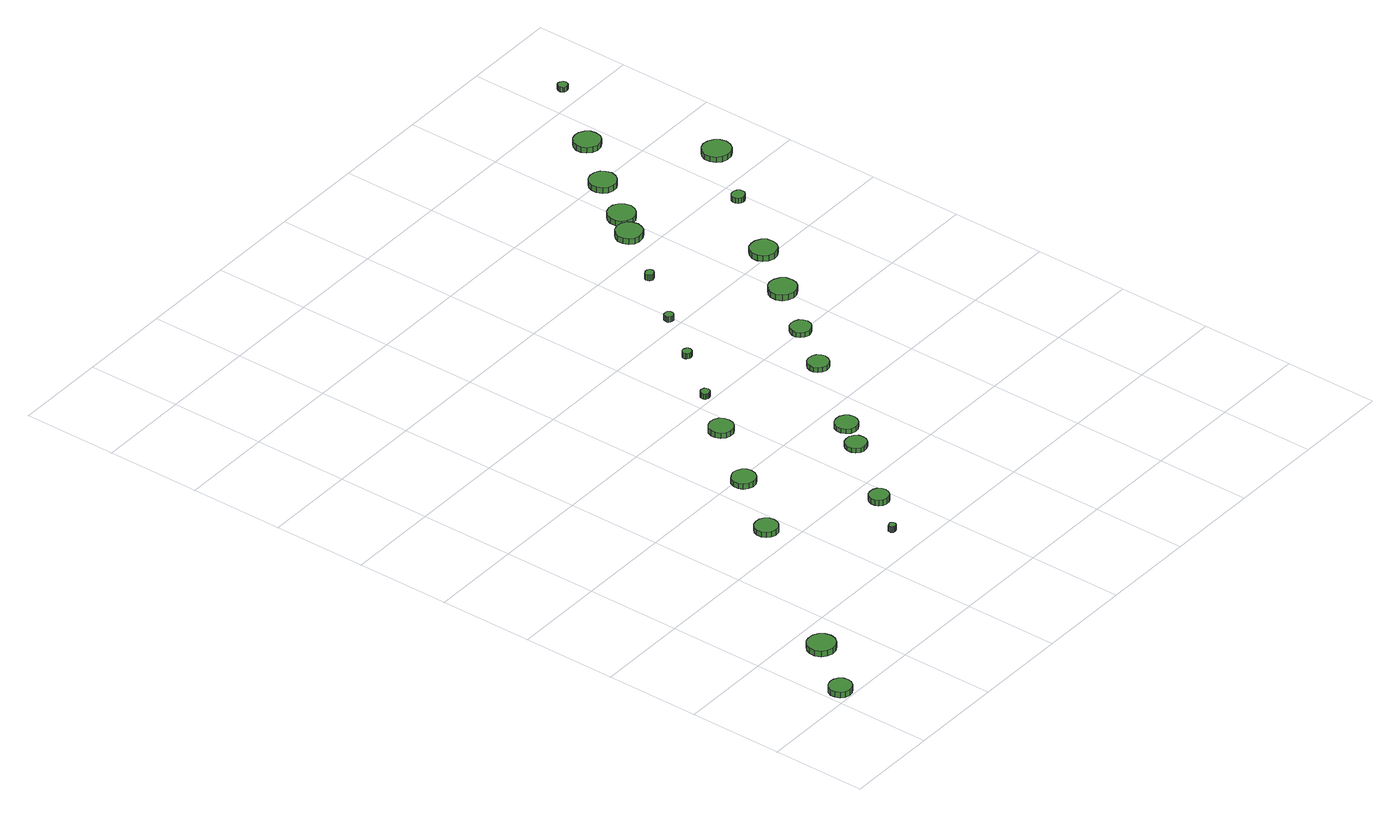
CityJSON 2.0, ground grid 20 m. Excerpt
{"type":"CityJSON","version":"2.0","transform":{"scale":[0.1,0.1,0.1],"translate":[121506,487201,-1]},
"CityObjects":{
"tree1":{"type":"SolitaryVegetationObject","attributes":{"function":"something"},"geometry":[{"type":"MultiSurface","lod":"1","boundaries":[[[0,1,2,3,4,5,6,7,8,9,10,11,12,13,14]],[[15,16,17,18,19,20,21,22,23,24,25,26,27,28,29]],[[0,29,28,1]],[[1,28,27,2]],[[2,27,26,3]],[[3,26,25,4]],[[4,25,24,5]],[[5,24,23,6]],[[6,23,22,7]],[[7,22,21,8]],[[8,21,20,9]],[[9,20,19,10]],[[10,19,18,11]],[[11,18,17,12]],[[12,17,16,13]],[[13,16,15,14]],[[14,15,29,0]]]}]},
"tree2":{"type":"SolitaryVegetationObject","attributes":{"function":"something"},"geometry":[{"type":"MultiSurface","lod":"1","boundaries":[[[30,31,32,33,34,35,36,37,38,39,40,41,42,43,44]],[[45,46,47,48,49,50,51,52,53,54,55,56,57,58,59]],[[30,59,58,31]],[[31,58,57,32]],[[32,57,56,33]],[[33,56,55,34]],[[34,55,54,35]],[[35,54,53,36]],[[36,53,52,37]],[[37,52,51,38]],[[38,51,50,39]],[[39,50,49,40]],[[40,49,48,41]],[[41,48,47,42]],[[42,47,46,43]],[[43,46,45,44]],[[44,45,59,30]]]}]},
"tree3":{"type":"SolitaryVegetationObject","attributes":{"function":"something"},"geometry":[{"type":"MultiSurface","lod":"1","boundaries":[[[60,61,62,63,64,65,66,67,68,69,70,71,72,73,74]],[[75,76,77,78,79,80,81,82,83,84,85,86,87,88,89]],[[60,89,88,61]],[[61,88,87,62]],[[62,87,86,63]],[[63,86,85,64]],[[64,85,84,65]],[[65,84,83,66]],[[66,83,82,67]],[[67,82,81,68]],[[68,81,80,69]],[[69,80,79,70]],[[70,79,78,71]],[[71,78,77,72]],[[72,77,76,73]],[[73,76,75,74]],[[74,75,89,60]]]}]},
"tree4":{"type":"SolitaryVegetationObject","attributes":{"function":"something"},"geometry":[{"type":"MultiSurface","lod":"1","boundaries":[[[90,91,92,93,94,95,96,97,98,99,100,101,102,103,104]],[[105,106,107,108,109,110,111,112,113,114,115,116,117,118,119]],[[90,119,118,91]],[[91,118,117,92]],[[92,117,116,93]],[[93,116,115,94]],[[94,115,114,95]],[[95,114,113,96]],[[96,113,112,97]],[[97,112,111,98]],[[98,111,110,99]],[[99,110,109,100]],[[100,109,108,101]],[[101,108,107,102]],[[102,107,106,103]],[[103,106,105,104]],[[104,105,119,90]]]}]},
"tree5":{"type":"SolitaryVegetationObject","attributes":{"function":"something"},"geometry":[{"type":"MultiSurface","lod":"1","boundaries":[[[120,121,122,123,124,125,126,127,128,129,130,131,132,133,134]],[[135,136,137,138,139,140,141,142,143,144,145,146,147,148,149]],[[120,149,148,121]],[[121,148,147,122]],[[122,147,146,123]],[[123,146,145,124]],[[124,145,144,125]],[[125,144,143,126]],[[126,143,142,127]],[[127,142,141,128]],[[128,141,140,129]],[[129,140,139,130]],[[130,139,138,131]],[[131,138,137,132]],[[132,137,136,133]],[[133,136,135,134]],[[134,135,149,120]]]}]},
"tree6":{"type":"SolitaryVegetationObject","attributes":{"function":"something"},"geometry":[{"type":"MultiSurface","lod":"1","boundaries":[[[150,151,152,153,154,155,156,157,158,159,160,161,162,163,164]],[[165,166,167,168,169,170,171,172,173,174,175,176,177,178,179]],[[150,179,178,151]],[[151,178,177,152]],[[152,177,176,153]],[[153,176,175,154]],[[154,175,174,155]],[[155,174,173,156]],[[156,173,172,157]],[[157,172,171,158]],[[158,171,170,159]],[[159,170,169,160]],[[160,169,168,161]],[[161,168,167,162]],[[162,167,166,163]],[[163,166,165,164]],[[164,165,179,150]]]}]},
"tree7":{"type":"SolitaryVegetationObject","attributes":{"function":"something"},"geometry":[{"type":"MultiSurface","lod":"1","boundaries":[[[180,181,182,183,184,185,186,187,188,189,190,191,192,193,194]],[[195,196,197,198,199,200,201,202,203,204,205,206,207,208,209]],[[180,209,208,181]],[[181,208,207,182]],[[182,207,206,183]],[[183,206,205,184]],[[184,205,204,185]],[[185,204,203,186]],[[186,203,202,187]],[[187,202,201,188]],[[188,201,200,189]],[[189,200,199,190]],[[190,199,198,191]],[[191,198,197,192]],[[192,197,196,193]],[[193,196,195,194]],[[194,195,209,180]]]}]},
"tree8":{"type":"SolitaryVegetationObject","attributes":{"function":"something"},"geometry":[{"type":"MultiSurface","lod":"1","boundaries":[[[210,211,212,213,214,215,216,217,218,219,220,221,222,223,224]],[[225,226,227,228,229,230,231,232,233,234,235,236,237,238,239]],[[210,239,238,211]],[[211,238,237,212]],[[212,237,236,213]],[[213,236,235,214]],[[214,235,234,215]],[[215,234,233,216]],[[216,233,232,217]],[[217,232,231,218]],[[218,231,230,219]],[[219,230,229,220]],[[220,229,228,221]],[[221,228,227,222]],[[222,227,226,223]],[[223,226,225,224]],[[224,225,239,210]]]}]},
"tree9":{"type":"SolitaryVegetationObject","attributes":{"function":"something"},"geometry":[{"type":"MultiSurface","lod":"1","boundaries":[[[240,241,242,243,244,245,246,247,248,249,250,251,252,253,254]],[[255,256,257,258,259,260,261,262,263,264,265,266,267,268,269]],[[240,269,268,241]],[[241,268,267,242]],[[242,267,266,243]],[[243,266,265,244]],[[244,265,264,245]],[[245,264,263,246]],[[246,263,262,247]],[[247,262,261,248]],[[248,261,260,249]],[[249,260,259,250]],[[250,259,258,251]],[[251,258,257,252]],[[252,257,256,253]],[[253,256,255,254]],[[254,255,269,240]]]}]},
"tree10":{"type":"SolitaryVegetationObject","attributes":{"function":"something"},"geometry":[{"type":"MultiSurface","lod":"1","boundaries":[[[270,271,272,273,274,275,276,277,278,279,280,281,282,283,284]],[[285,286,287,288,289,290,291,292,293,294,295,296,297,298,299]],[[270,299,298,271]],[[271,298,297,272]],[[272,297,296,273]],[[273,296,295,274]],[[274,295,294,275]],[[275,294,293,276]],[[276,293,292,277]],[[277,292,291,278]],[[278,291,290,279]],[[279,290,289,280]],[[280,289,288,281]],[[281,288,287,282]],[[282,287,286,283]],[[283,286,285,284]],[[284,285,299,270]]]}]},
"tree11":{"type":"SolitaryVegetationObject","attributes":{"function":"something"},"geometry":[{"type":"MultiSurface","lod":"1","boundaries":[[[300,301,302,303,304,305,306,307,308,309,310,311,312,313,314]],[[315,316,317,318,319,320,321,322,323,324,325,326,327,328,329]],[[300,329,328,301]],[[301,328,327,302]],[[302,327,326,303]],[[303,326,325,304]],[[304,325,324,305]],[[305,324,323,306]],[[306,323,322,307]],[[307,322,321,308]],[[308,321,320,309]],[[309,320,319,310]],[[310,319,318,311]],[[311,318,317,312]],[[312,317,316,313]],[[313,316,315,314]],[[314,315,329,300]]]}]},
"tree12":{"type":"SolitaryVegetationObject","attributes":{"function":"something"},"geometry":[{"type":"MultiSurface","lod":"1","boundaries":[[[330,331,332,333,334,335,336,337,338,339,340,341,342,343,344]],[[345,346,347,348,349,350,351,352,353,354,355,356,357,358,359]],[[330,359,358,331]],[[331,358,357,332]],[[332,357,356,333]],[[333,356,355,334]],[[334,355,354,335]],[[335,354,353,336]],[[336,353,352,337]],[[337,352,351,338]],[[338,351,350,339]],[[339,350,349,340]],[[340,349,348,341]],[[341,348,347,342]],[[342,347,346,343]],[[343,346,345,344]],[[344,345,359,330]]]}]},
"tree13":{"type":"SolitaryVegetationObject","attributes":{"function":"something"},"geometry":[{"type":"MultiSurface","lod":"1","boundaries":[[[360,361,362,363,364,365,366,367,368,369,370,371,372,373,374]],[[375,376,377,378,379,380,381,382,383,384,385,386,387,388,389]],[[360,389,388,361]],[[361,388,387,362]],[[362,387,386,363]],[[363,386,385,364]],[[364,385,384,365]],[[365,384,383,366]],[[366,383,382,367]],[[367,382,381,368]],[[368,381,380,369]],[[369,380,379,370]],[[370,379,378,371]],[[371,378,377,372]],[[372,377,376,373]],[[373,376,375,374]],[[374,375,389,360]]]}]},
"tree14":{"type":"SolitaryVegetationObject","attributes":{"function":"something"},"geometry":[{"type":"MultiSurface","lod":"1","boundaries":[[[390,391,392,393,394,395,396,397,398,399,400,401,402,403,404]],[[405,406,407,408,409,410,411,412,413,414,415,416,417,418,419]],[[390,419,418,391]],[[391,418,417,392]],[[392,417,416,393]],[[393,416,415,394]],[[394,415,414,395]],[[395,414,413,396]],[[396,413,412,397]],[[397,412,411,398]],[[398,411,410,399]],[[399,410,409,400]],[[400,409,408,401]],[[401,408,407,402]],[[402,407,406,403]],[[403,406,405,404]],[[404,405,419,390]]]}]},
"tree15":{"type":"SolitaryVegetationObject","attributes":{"function":"something"},"geometry":[{"type":"MultiSurface","lod":"1","boundaries":[[[420,421,422,423,424,425,426,427,428,429,430,431,432,433,434]],[[435,436,437,438,439,440,441,442,443,444,445,446,447,448,449]],[[420,449,448,421]],[[421,448,447,422]],[[422,447,446,423]],[[423,446,445,424]],[[424,445,444,425]],[[425,444,443,426]],[[426,443,442,427]],[[427,442,441,428]],[[428,441,440,429]],[[429,440,439,430]],[[430,439,438,431]],[[431,438,437,432]],[[432,437,436,433]],[[433,436,435,434]],[[434,435,449,420]]]}]},
"tree16":{"type":"SolitaryVegetationObject","attributes":{"function":"something"},"geometry":[{"type":"MultiSurface","lod":"1","boundaries":[[[450,451,452,453,454,455,456,457,458,459,460,461,462,463,464]],[[465,466,467,468,469,470,471,472,473,474,475,476,477,478,479]],[[450,479,478,451]],[[451,478,477,452]],[[452,477,476,453]],[[453,476,475,454]],[[454,475,474,455]],[[455,474,473,456]],[[456,473,472,457]],[[457,472,471,458]],[[458,471,470,459]],[[459,470,469,460]],[[460,469,468,461]],[[461,468,467,462]],[[462,467,466,463]],[[463,466,465,464]],[[464,465,479,450]]]}]},
"tree17":{"type":"SolitaryVegetationObject","attributes":{"function":"something"},"geometry":[{"type":"MultiSurface","lod":"1","boundaries":[[[480,481,482,483,484,485,486,487,488,489,490,491,492,493,494]],[[495,496,497,498,499,500,501,502,503,504,505,506,507,508,509]],[[480,509,508,481]],[[481,508,507,482]],[[482,507,506,483]],[[483,506,505,484]],[[484,505,504,485]],[[485,504,503,486]],[[486,503,502,487]],[[487,502,501,488]],[[488,501,500,489]],[[489,500,499,490]],[[490,499,498,491]],[[491,498,497,492]],[[492,497,496,493]],[[493,496,495,494]],[[494,495,509,480]]]}]},
"tree18":{"type":"SolitaryVegetationObject","attributes":{"function":"something"},"geometry":[{"type":"MultiSurface","lod":"1","boundaries":[[[510,511,512,513,514,515,516,517,518,519,520,521,522,523,524]],[[525,526,527,528,529,530,531,532,533,534,535,536,537,538,539]],[[510,539,538,511]],[[511,538,537,512]],[[512,537,536,513]],[[513,536,535,514]],[[514,535,534,515]],[[515,534,533,516]],[[516,533,532,517]],[[517,532,531,518]],[[518,531,530,519]],[[519,530,529,520]],[[520,529,528,521]],[[521,528,527,522]],[[522,527,526,523]],[[523,526,525,524]],[[524,525,539,510]]]}]},
"tree19":{"type":"SolitaryVegetationObject","attributes":{"function":"something"},"geometry":[{"type":"MultiSurface","lod":"1","boundaries":[[[540,541,542,543,544,545,546,547,548,549,550,551,552,553,554]],[[555,556,557,558,559,560,561,562,563,564,565,566,567,568,569]],[[540,569,568,541]],[[541,568,567,542]],[[542,567,566,543]],[[543,566,565,544]],[[544,565,564,545]],[[545,564,563,546]],[[546,563,562,547]],[[547,562,561,548]],[[548,561,560,549]],[[549,560,559,550]],[[550,559,558,551]],[[551,558,557,552]],[[552,557,556,553]],[[553,556,555,554]],[[554,555,569,540]]]}]},
"tree20":{"type":"SolitaryVegetationObject","attributes":{"function":"something"},"geometry":[{"type":"MultiSurface","lod":"1","boundaries":[[[570,571,572,573,574,575,576,577,578,579,580,581,582,583,584]],[[585,586,587,588,589,590,591,592,593,594,595,596,597,598,599]],[[570,599,598,571]],[[571,598,597,572]],[[572,597,596,573]],[[573,596,595,574]],[[574,595,594,575]],[[575,594,593,576]],[[576,593,592,577]],[[577,592,591,578]],[[578,591,590,579]],[[579,590,589,580]],[[580,589,588,581]],[[581,588,587,582]],[[582,587,586,583]],[[583,586,585,584]],[[584,585,599,570]]]}]},
"tree21":{"type":"SolitaryVegetationObject","attributes":{"function":"something"},"geometry":[{"type":"MultiSurface","lod":"1","boundaries":[[[600,601,602,603,604,605,606,607,608,609,610,611,612,613,614]],[[615,616,617,618,619,620,621,622,623,624,625,626,627,628,629]],[[600,629,628,601]],[[601,628,627,602]],[[602,627,626,603]],[[603,626,625,604]],[[604,625,624,605]],[[605,624,623,606]],[[606,623,622,607]],[[607,622,621,608]],[[608,621,620,609]],[[609,620,619,610]],[[610,619,618,611]],[[611,618,617,612]],[[612,617,616,613]],[[613,616,615,614]],[[614,615,629,600]]]}]},
"tree22":{"type":"SolitaryVegetationObject","attributes":{"function":"something"},"geometry":[{"type":"MultiSurface","lod":"1","boundaries":[[[630,631,632,633,634,635,636,637,638,639,640,641,642,643,644]],[[645,646,647,648,649,650,651,652,653,654,655,656,657,658,659]],[[630,659,658,631]],[[631,658,657,632]],[[632,657,656,633]],[[633,656,655,634]],[[634,655,654,635]],[[635,654,653,636]],[[636,653,652,637]],[[637,652,651,638]],[[638,651,650,639]],[[639,650,649,640]],[[640,649,648,641]],[[641,648,647,642]],[[642,647,646,643]],[[643,646,645,644]],[[644,645,659,630]]]}]},
"tree23":{"type":"SolitaryVegetationObject","attributes":{"function":"something"},"geometry":[{"type":"MultiSurface","lod":"1","boundaries":[[[660,661,662,663,664,665,666,667,668,669,670,671,672,673,674]],[[675,676,677,678,679,680,681,682,683,684,685,686,687,688,689]],[[660,689,688,661]],[[661,688,687,662]],[[662,687,686,663]],[[663,686,685,664]],[[664,685,684,665]],[[665,684,683,666]],[[666,683,682,667]],[[667,682,681,668]],[[668,681,680,669]],[[669,680,679,670]],[[670,679,678,671]],[[671,678,677,672]],[[672,677,676,673]],[[673,676,675,674]],[[674,675,689,660]]]}]},
"tree24":{"type":"SolitaryVegetationObject","attributes":{"function":"something"},"geometry":[{"type":"MultiSurface","lod":"1","boundaries":[[[690,691,692,693,694,695,696,697,698,699,700,701,702,703,704]],[[705,706,707,708,709,710,711,712,713,714,715,716,717,718,719]],[[690,719,718,691]],[[691,718,717,692]],[[692,717,716,693]],[[693,716,715,694]],[[694,715,714,695]],[[695,714,713,696]],[[696,713,712,697]],[[697,712,711,698]],[[698,711,710,699]],[[699,710,709,700]],[[700,709,708,701]],[[701,708,707,702]],[[702,707,706,703]],[[703,706,705,704]],[[704,705,719,690]]]}]}
},
"vertices":[
[56,26,20],[54,35,20],[48,43,20],[40,48,20],[30,49,20],[20,46,20],[13,40,20],[9,31,20],[9,21,20],[13,11,20],[20,5,20],[30,2,20],[40,3,20],[48,8,20],[54,16,20],[54,16,7],[48,8,7],[40,3,7],[30,2,7],[20,5,7],[13,11,7],[9,21,7],[9,31,7],[13,40,7],[20,46,7],[30,49,7],[40,48,7],[48,43,7],[54,35,7],[56,26,7],
[145,135,25],[142,147,25],[135,157,25],[124,163,25],[112,164,25],[101,161,25],[92,152,25],[87,141,25],[87,129,25],[92,118,25],[101,110,25],[112,106,25],[124,107,25],[135,113,25],[142,123,25],[142,123,12],[135,113,12],[124,107,12],[112,106,12],[101,110,12],[92,118,12],[87,129,12],[87,141,12],[92,152,12],[101,161,12],[112,164,12],[124,163,12],[135,157,12],[142,147,12],[145,135,12],
[383,455,21],[381,465,21],[375,473,21],[367,478,21],[357,479,21],[347,476,21],[340,469,21],[336,460,21],[336,450,21],[340,441,21],[347,434,21],[357,431,21],[367,432,21],[375,437,21],[381,445,21],[381,445,9],[375,437,9],[367,432,9],[357,431,9],[347,434,9],[340,441,9],[336,450,9],[336,460,9],[340,469,9],[347,476,9],[357,479,9],[367,478,9],[375,473,9],[381,465,9],[383,455,9],
[510,263,25],[509,266,25],[507,268,25],[505,270,25],[502,270,25],[499,269,25],[496,267,25],[495,264,25],[495,261,25],[496,258,25],[499,256,25],[502,255,25],[505,256,25],[507,257,25],[509,260,25],[509,260,12],[507,257,12],[505,256,12],[502,255,12],[499,256,12],[496,258,12],[495,261,12],[495,264,12],[496,267,12],[499,269,12],[502,270,12],[505,270,12],[507,268,12],[509,266,12],[510,263,12],
[487,589,18],[485,599,18],[479,607,18],[470,612,18],[460,614,18],[450,610,18],[442,604,18],[438,594,18],[438,584,18],[442,574,18],[450,568,18],[460,564,18],[470,565,18],[479,571,18],[485,579,18],[485,579,6],[479,571,6],[470,565,6],[460,564,6],[450,568,6],[442,574,6],[438,584,6],[438,594,6],[442,604,6],[450,610,6],[460,614,6],[470,612,6],[479,607,6],[485,599,6],[487,589,6],
[593,348,19],[591,356,19],[586,363,19],[579,367,19],[570,368,19],[562,366,19],[556,360,19],[553,352,19],[553,344,19],[556,336,19],[562,330,19],[570,328,19],[579,329,19],[586,333,19],[591,340,19],[591,340,6],[586,333,6],[579,329,6],[570,328,6],[562,330,6],[556,336,6],[553,344,6],[553,352,6],[556,360,6],[562,366,6],[570,368,6],[579,367,6],[586,363,6],[591,356,6],[593,348,6],
[592,724,18],[590,734,18],[584,743,18],[575,748,18],[565,749,18],[555,746,18],[547,739,18],[543,729,18],[543,719,18],[547,709,18],[555,702,18],[565,699,18],[575,700,18],[584,705,18],[590,714,18],[590,714,6],[584,705,6],[575,700,6],[565,699,6],[555,702,6],[547,709,6],[543,719,6],[543,729,6],[547,739,6],[555,746,6],[565,749,6],[575,748,6],[584,743,6],[590,734,6],[592,724,6],
[706,490,16],[705,499,16],[699,506,16],[691,511,16],[682,511,16],[673,509,16],[667,503,16],[663,494,16],[663,485,16],[667,477,16],[673,470,16],[682,468,16],[691,469,16],[699,473,16],[705,481,16],[705,481,6],[699,473,6],[691,469,6],[682,468,6],[673,470,6],[667,477,6],[663,485,6],[663,494,6],[667,503,6],[673,509,6],[682,511,6],[691,511,6],[699,506,6],[705,499,6],[706,490,6],
[648,817,18],[647,821,18],[645,824,18],[641,826,18],[637,827,18],[633,825,18],[630,823,18],[629,819,18],[629,815,18],[630,811,18],[633,809,18],[637,807,18],[641,808,18],[645,810,18],[647,813,18],[647,813,6],[645,810,6],[641,808,6],[637,807,6],[633,809,6],[630,811,6],[629,815,6],[629,819,6],[630,823,6],[633,825,6],[637,827,6],[641,826,6],[645,824,6],[647,821,6],[648,817,6],
[748,544,16],[746,553,16],[740,561,16],[732,566,16],[722,567,16],[712,564,16],[705,558,16],[701,549,16],[701,539,16],[705,530,16],[712,523,16],[722,520,16],[732,521,16],[740,526,16],[746,534,16],[746,534,6],[740,526,6],[732,521,6],[722,520,6],[712,523,6],[705,530,6],[701,539,6],[701,549,6],[705,558,6],[712,564,6],[722,567,6],[732,566,6],[740,561,6],[746,553,6],[748,544,6],
[731,924,18],[730,928,18],[728,931,18],[724,933,18],[720,934,18],[717,933,18],[714,930,18],[712,926,18],[712,922,18],[714,919,18],[717,916,18],[720,915,18],[724,915,18],[728,917,18],[730,921,18],[730,921,6],[728,917,6],[724,915,6],[720,915,6],[717,916,6],[714,919,6],[712,922,6],[712,926,6],[714,930,6],[717,933,6],[720,934,6],[724,933,6],[728,931,6],[730,928,6],[731,924,6],
[870,707,17],[868,715,17],[863,723,17],[855,727,17],[846,728,17],[837,726,17],[830,719,17],[827,711,17],[827,702,17],[830,694,17],[837,688,17],[846,685,17],[855,686,17],[863,690,17],[868,698,17],[868,698,6],[863,690,6],[855,686,6],[846,685,6],[837,688,6],[830,694,6],[827,702,6],[827,711,6],[830,719,6],[837,726,6],[846,728,6],[855,727,6],[863,723,6],[868,715,6],[870,707,6],
[804,1025,18],[804,1029,18],[801,1032,18],[798,1034,18],[794,1034,18],[790,1033,18],[787,1031,18],[786,1027,18],[786,1023,18],[787,1020,18],[790,1017,18],[794,1016,18],[798,1016,18],[801,1018,18],[804,1021,18],[804,1021,6],[801,1018,6],[798,1016,6],[794,1016,6],[790,1017,6],[787,1020,6],[786,1023,6],[786,1027,6],[787,1031,6],[790,1033,6],[794,1034,6],[798,1034,6],[801,1032,6],[804,1029,6],[804,1025,6],
[940,803,17],[938,812,17],[933,819,17],[925,823,17],[916,824,17],[907,822,17],[901,816,17],[897,807,17],[897,798,17],[901,790,17],[907,784,17],[916,781,17],[925,782,17],[933,787,17],[938,794,17],[938,794,6],[933,787,6],[925,782,6],[916,781,6],[907,784,6],[901,790,6],[897,798,6],[897,807,6],[901,816,6],[907,822,6],[916,824,6],[925,823,6],[933,819,6],[938,812,6],[940,803,6],
[883,1131,25],[882,1135,25],[880,1138,25],[876,1140,25],[872,1141,25],[869,1139,25],[866,1137,25],[864,1133,25],[864,1129,25],[866,1126,25],[869,1123,25],[872,1122,25],[876,1123,25],[880,1125,25],[882,1128,25],[882,1128,12],[880,1125,12],[876,1123,12],[872,1122,12],[869,1123,12],[866,1126,12],[864,1129,12],[864,1133,12],[866,1137,12],[869,1139,12],[872,1141,12],[876,1140,12],[880,1138,12],[882,1135,12],[883,1131,12],
[1027,908,19],[1025,920,19],[1018,929,19],[1007,935,19],[995,937,19],[984,933,19],[975,925,19],[970,914,19],[970,902,19],[975,891,19],[984,883,19],[995,879,19],[1007,881,19],[1018,887,19],[1025,896,19],[1025,896,6],[1018,887,6],[1007,881,6],[995,879,6],[984,883,6],[975,891,6],[970,902,6],[970,914,6],[975,925,6],[984,933,6],[995,937,6],[1007,935,6],[1018,929,6],[1025,920,6],[1027,908,6],
[985,1245,26],[982,1257,26],[976,1266,26],[966,1272,26],[954,1273,26],[943,1269,26],[935,1262,26],[930,1251,26],[930,1240,26],[935,1229,26],[943,1221,26],[954,1218,26],[966,1219,26],[976,1225,26],[982,1234,26],[982,1234,13],[976,1225,13],[966,1219,13],[954,1218,13],[943,1221,13],[935,1229,13],[930,1240,13],[930,1251,13],[935,1262,13],[943,1269,13],[954,1273,13],[966,1272,13],[976,1266,13],[982,1257,13],[985,1245,13],
[1099,1010,24],[1097,1021,24],[1090,1030,24],[1080,1036,24],[1068,1037,24],[1057,1034,24],[1049,1026,24],[1044,1016,24],[1044,1004,24],[1049,994,24],[1057,986,24],[1068,982,24],[1080,984,24],[1090,989,24],[1097,999,24],[1097,999,11],[1090,989,11],[1080,984,11],[1068,982,11],[1057,986,11],[1049,994,11],[1044,1004,11],[1044,1016,11],[1049,1026,11],[1057,1034,11],[1068,1037,11],[1080,1036,11],[1090,1030,11],[1097,1021,11],[1099,1010,11],
[1026,1294,24],[1023,1306,24],[1016,1316,24],[1006,1322,24],[994,1323,24],[983,1319,24],[974,1311,24],[969,1300,24],[969,1288,24],[974,1277,24],[983,1269,24],[994,1265,24],[1006,1267,24],[1016,1273,24],[1023,1282,24],[1023,1282,12],[1016,1273,12],[1006,1267,12],[994,1265,12],[983,1269,12],[974,1277,12],[969,1288,12],[969,1300,12],[974,1311,12],[983,1319,12],[994,1323,12],[1006,1322,12],[1016,1316,12],[1023,1306,12],[1026,1294,12],
[1093,1392,20],[1090,1403,20],[1084,1412,20],[1074,1418,20],[1062,1419,20],[1051,1416,20],[1043,1408,20],[1038,1397,20],[1038,1386,20],[1043,1375,20],[1051,1368,20],[1062,1364,20],[1074,1365,20],[1084,1371,20],[1090,1380,20],[1090,1380,7],[1084,1371,7],[1074,1365,7],[1062,1364,7],[1051,1368,7],[1043,1375,7],[1038,1386,7],[1038,1397,7],[1043,1408,7],[1051,1416,7],[1062,1419,7],[1074,1418,7],[1084,1412,7],[1090,1403,7],[1093,1392,7],
[1195,1155,23],[1194,1160,23],[1190,1165,23],[1185,1168,23],[1180,1168,23],[1175,1167,23],[1170,1163,23],[1168,1158,23],[1168,1152,23],[1170,1147,23],[1175,1143,23],[1180,1141,23],[1185,1142,23],[1190,1145,23],[1194,1149,23],[1194,1149,11],[1190,1145,11],[1185,1142,11],[1180,1141,11],[1175,1143,11],[1170,1147,11],[1168,1152,11],[1168,1158,11],[1170,1163,11],[1175,1167,11],[1180,1168,11],[1185,1168,11],[1190,1165,11],[1194,1160,11],[1195,1155,11],
[1179,1496,19],[1177,1507,19],[1170,1516,19],[1160,1522,19],[1149,1523,19],[1138,1520,19],[1129,1512,19],[1124,1501,19],[1124,1490,19],[1129,1479,19],[1138,1472,19],[1149,1468,19],[1160,1469,19],[1170,1475,19],[1177,1484,19],[1177,1484,7],[1170,1475,7],[1160,1469,7],[1149,1468,7],[1138,1472,7],[1129,1479,7],[1124,1490,7],[1124,1501,7],[1129,1512,7],[1138,1520,7],[1149,1523,7],[1160,1522,7],[1170,1516,7],[1177,1507,7],[1179,1496,7],
[1310,1283,18],[1307,1295,18],[1300,1305,18],[1289,1311,18],[1277,1313,18],[1265,1309,18],[1256,1301,18],[1251,1289,18],[1251,1277,18],[1256,1266,18],[1265,1258,18],[1277,1254,18],[1289,1255,18],[1300,1261,18],[1307,1271,18],[1307,1271,6],[1300,1261,6],[1289,1255,6],[1277,1254,6],[1265,1258,6],[1256,1266,6],[1251,1277,6],[1251,1289,6],[1256,1301,6],[1265,1309,6],[1277,1313,6],[1289,1311,6],[1300,1305,6],[1307,1295,6],[1310,1283,6],
[1277,1643,18],[1276,1647,18],[1274,1650,18],[1270,1652,18],[1266,1653,18],[1262,1652,18],[1259,1649,18],[1257,1645,18],[1257,1641,18],[1259,1637,18],[1262,1634,18],[1266,1633,18],[1270,1633,18],[1274,1635,18],[1276,1639,18],[1276,1639,7],[1274,1635,7],[1270,1633,7],[1266,1633,7],[1262,1634,7],[1259,1637,7],[1257,1641,7],[1257,1645,7],[1259,1649,7],[1262,1652,7],[1266,1653,7],[1270,1652,7],[1274,1650,7],[1276,1647,7],[1277,1643,7]
]}
